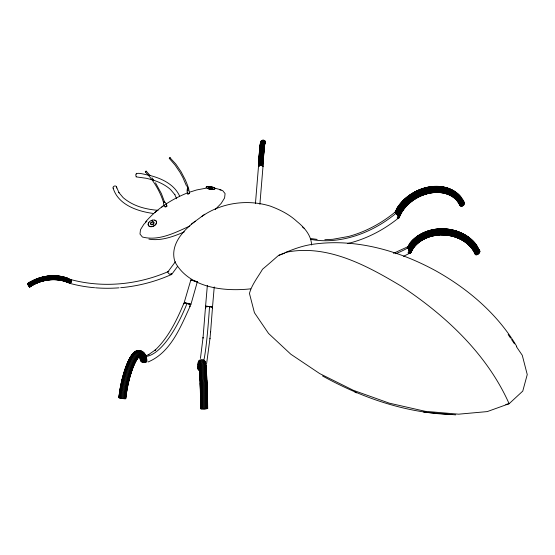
<?xml version="1.0" encoding="UTF-8"?>
<svg xmlns="http://www.w3.org/2000/svg" width="555" height="555" viewBox="0 0 555 555"><rect width="100%" height="100%" fill="white"/><g stroke="black" fill="none" stroke-linecap="round" stroke-linejoin="round"><path stroke-width="0.83" d="M140.325 358.676C139.673 362.242 145.348 364.212 147.019 361.104L146.055 357.42A36.366 9.241 -79.3 0 0 126.658 391.622L125.694 398.698L121.531 398.49L118.825 397.637L119.804 390.442A36.88 9.373 -79.3 0 1 122.856 376.512M145.542 357.038C147.394 358.447 147.117 361.791 144.758 362.471C141.199 363.338 139.52 359.231 139.492 356.345M422.612 239.594A34.042 27.771 4.1 0 0 410.88 252.435L410.277 252.525L409.097 250.957L407.745 247.37L410.055 243.277A38.656 31.531 4.1 0 1 476.252 244.859L479.888 251.207C479.832 253.198 477.584 255.3 475.573 254.689A34.583 28.215 4.1 0 0 446.498 235.209A34.583 28.215 4.1 0 0 413.336 247.953L410.318 253.129L408.681 253.052L408.071 252.726L411.186 247.37A37.053 30.227 4.1 0 1 474.643 248.883L477.758 254.391M347.388 243.513L350.795 242.743C368.52 237.942 385.01 229.083 399.191 217.456L395.306 212.405L396.978 209.027A39.218 30.428 -29.6 0 1 460.858 196.949C462.634 199.21 466.713 204.302 462.246 206.127C460.858 206.703 459.283 205.426 459.616 203.949M475.573 254.689L475.149 253.462M199.745 370.664L198.031 369.228L198.093 364.392A37.546 1.27 88.6 0 1 200.75 401.515L200.882 408.799L204.289 409.021L207.709 408.431L207.584 401.265A36.366 1.228 88.6 0 0 205.19 363.019M198.031 369.228L198.156 365.634A36.186 1.221 88.6 0 1 200.036 380.029M198.412 363.83L197.878 368.638M198.412 369.783L198.537 366.231A35.534 1.2 88.6 0 1 198.947 363.22M198.995 370.275L199.127 366.751A34.937 1.179 88.6 0 1 199.3 364.559A35.534 1.2 88.6 0 1 199.495 366.154M258.963 166.583C257.763 165.189 262.598 165.175 263.008 166.403L259.879 204.302M262.855 166.396C263.646 164.287 257.333 164.398 258.97 166.438M258.526 166.243L258.713 162.643A36.29 1.7 -88.1 0 1 260.788 141.719C261.516 138.805 267.115 140.443 264.888 143.128A34.854 1.63 -88.1 0 0 264.527 143.787M258.672 166.417L258.873 162.462A36.741 1.72 -88.1 0 1 260.975 141.275L261.155 141.13M258.998 165.772L259.178 162.303A37.143 1.734 -88.1 0 1 261.301 140.887L261.481 140.741M259.414 165.661L259.594 162.178A37.469 1.755 -88.1 0 1 261.745 140.575L261.925 140.429M259.934 165.598L260.115 162.102A37.698 1.762 -88.1 0 1 262.272 140.366L262.453 140.221M260.503 165.577L260.683 162.074A37.809 1.769 -88.1 0 1 262.848 140.276L263.028 140.131M261.093 165.598L261.273 162.102A37.795 1.769 -88.1 0 1 263.438 140.311L263.618 140.165M261.662 165.667L261.842 162.178A37.664 1.762 -88.1 0 1 264 140.464L264.18 140.318M262.168 165.772L262.349 162.296A37.414 1.748 -88.1 0 1 264.492 140.72L264.673 140.581M262.577 165.917L262.758 162.448A37.074 1.734 -88.1 0 1 264.881 141.074L265.061 140.935M205.461 307.734L203.005 338.127L203.054 337.558L200.431 358.461M212.454 307.914L210.602 331.883M258.554 165.674L255.432 203.664M260.871 142.649L260.968 141.581M214.237 286.928L212.53 306.769L205.579 306.173L207.348 285.464M42.707 281.003A34.355 27.715 -15.1 0 1 66.746 281.995L70.443 283.258L71.491 280.788L71.206 279.824L70.492 279.887M206.64 363.449L210.005 338.238M209.95 338.814L210.65 331.363M118.978 397.789L119.963 390.533A38.149 9.692 -79.3 0 1 134.893 351.717M119.332 396.652L119.651 394.3M119.97 391.948L120.185 390.38M119.36 397.963L120.352 390.658A38.656 9.823 -79.3 0 1 137.626 350.732M119.942 398.143L120.934 390.803A39.017 9.914 -79.3 0 1 139.666 351.003M120.678 398.33L121.684 390.963A39.218 9.969 -79.3 0 1 141.095 351.475M121.531 398.49L122.53 391.129A39.239 9.969 -79.3 0 1 141.962 351.613M122.44 398.636L123.439 391.282A39.086 9.934 -79.3 0 1 142.781 351.925M123.335 398.733L124.327 391.421A38.76 9.851 -79.3 0 1 145.001 354.964M124.16 398.795L125.146 391.525A38.295 9.733 -79.3 0 1 145.57 355.512L146.138 357.684M124.854 398.809L125.832 391.601A37.712 9.581 -79.3 0 1 145.951 356.137L146.77 359.279M125.381 398.774L126.353 391.629A37.053 9.414 -79.3 0 1 146.118 356.782M125.728 397.658L126.568 391.476A35.09 8.915 -79.3 0 1 127.754 385.17M125.694 398.698L126.734 391.566A35.693 9.067 -79.3 0 1 145.771 357.996L146.728 361.652M397.116 217.962L398.691 218.15L398.955 217.185L399.191 217.456M516.754 346.438C497.786 314.29 468.538 289.245 436.272 271.083C398.608 250.409 354.638 237.901 311.549 244.464C299.86 246.309 288.468 250.971 277.882 255.966C272.81 260.42 267.746 264.881 262.557 269.196C257.943 277.091 251.887 284.535 249.445 293.415L254.426 312.701L268.537 333.437L290.806 354.215L319.729 373.605L353.32 390.304L389.305 403.166L425.227 411.31L458.631 414.183L487.241 411.595L509.122 403.721L522.768 391.088L527.25 374.569L522.269 355.283L516.434 346.702M197.344 281.794L190.941 304.348L184.253 302.378L190.851 279.935L196.928 281.621M165.092 206.835C160.922 201.437 165.397 199.398 166.902 206.002M163.517 202.173L164.564 201.909L163.6 202.075M136.211 176.552C133.249 170.51 144.813 174.707 148.463 175.123M148.088 361.964C170.78 352.543 180.639 326.826 190.233 306.055A2.907 1.054 22.9 0 0 189.9 305L187.063 303.384L183.906 303.197C176.761 320.2 168.512 337.489 154.935 350.351L155.456 349.865L148.261 354.86M198.322 366.321L197.906 367.91L199.002 370.157M66.947 282.093A34.59 27.91 -15.1 0 0 29.762 287.025C27.452 285.235 26.564 282.495 30.913 281.649A37.414 30.185 -15.1 0 1 67.89 278.332L71.206 279.824M29.762 287.025L29.803 286.664M395.306 212.405L396.95 208.326A38.656 29.991 -29.6 0 1 455.377 192.092M395.618 212.794L397.234 209.519A39.239 30.449 -29.6 0 1 461.156 197.434M396.52 213.946L398.171 210.609A38.76 30.081 -29.6 0 1 461.316 198.669L464.348 203.657M397.054 214.632L398.781 211.129A38.295 29.713 -29.6 0 1 461.156 199.342L464.174 204.296M397.588 215.326L399.433 211.594A37.712 29.262 -29.6 0 1 460.858 199.98L463.848 204.899M397.442 217.303L400.079 211.968A37.053 28.749 -29.6 0 1 460.435 200.556L463.397 205.433M397.741 218.164L400.675 212.225A36.366 28.215 -29.6 0 1 459.915 201.021L462.849 205.85M398.282 218.226L401.189 212.343A35.693 27.695 -29.6 0 1 459.339 201.347L462.246 206.127M398.691 218.15L401.577 212.315A35.09 27.23 -29.6 0 1 458.735 201.507L461.621 206.252M398.955 217.942L401.889 211.85A34.23 26.564 -29.6 0 1 407.675 204.642M188.547 188.298L187.424 188.714L188.582 188.381L187.611 185.516L185.349 179.931L181.09 171.793L175.942 164.225L169.851 157.565L169.233 158.321L174.978 164.939L180.049 172.411L182.963 177.725L186.494 185.953M410.318 253.129L410.894 252.435M188.582 188.381L189.553 193.438L187.618 193.861L188.513 193.404M189.373 193.508C185.543 196.768 187.715 183.095 187.861 190.982L187.5 188.561M140.81 358.877L140.602 360.639M407.752 246.947L409.715 243.534A39.017 31.829 4.1 0 1 476.537 245.13L479.888 251.207M407.745 247.37L409.451 244.436A39.239 32.01 4.1 0 1 476.655 246.045L479.867 251.72M409.652 244.658L410.506 243.187M408.05 248.647L409.791 245.664A38.76 31.621 4.1 0 1 476.169 247.246L479.367 252.886M408.341 249.417L410.159 246.288A38.295 31.24 4.1 0 1 475.739 247.856L478.91 253.462M408.695 250.201L410.638 246.871A37.712 30.761 4.1 0 1 475.219 248.411L478.361 253.975M408.681 253.052L411.768 247.745A36.366 29.665 4.1 0 1 474.046 249.23L477.133 254.689M409.285 253.24L412.344 247.981A35.693 29.124 4.1 0 1 473.477 249.438L476.537 254.842M409.847 253.26L412.878 248.05A35.09 28.624 4.1 0 1 472.971 249.486L476.003 254.842M410.679 252.851L413.669 247.703A34.23 27.923 4.1 0 1 439.851 234.897M184.253 302.378L185.641 302.6M197.518 281.947L190.823 279.977M187.597 193.806L188.381 193.424M118.825 397.637L119.88 390.387A37.546 9.539 -79.3 0 1 134.497 352.245M169.976 157.891L170.107 157.495M167.929 271.811L175.422 261.696M177.614 266.338L171.599 274.531L170.891 273.296M200.882 408.799L201.181 408.438M145.403 222.118C156.677 208.86 171.689 199.134 187.798 192.779M146.86 221.209L143.856 224.275L140.484 229.701L139.985 234.043L142.378 237.006C158.688 241.342 175.269 232.594 189.824 226.031M215.215 209.506L221.216 203.373L224.588 197.948L225.087 193.605L222.694 190.643L219.759 189.852M145.771 171.724C147.047 170.253 144.349 172.223 145.653 171.821M195.311 221.202C182.907 230.616 169.428 245.275 175.019 262.009C189.144 288.052 224.151 291.729 250.687 288.843M260.933 142.045L260.753 142.191A35.818 1.672 -88.1 0 0 258.706 162.844M265.325 141.358L265.144 141.497A36.658 1.714 -88.1 0 0 263.042 162.636L262.848 166.59L263.188 162.83A36.2 1.693 -88.1 0 1 265.262 141.962L265.443 141.816M265.401 142.288L265.228 142.427A35.728 1.672 -88.1 0 0 263.181 163.024M265.214 142.732L265.04 142.871A35.277 1.651 -88.1 0 0 264.451 145.583M154.769 212.509L157.03 210.754M161.762 207.05L163.454 205.732M395.118 212.183L395.063 212.135C381.452 223.304 365.62 231.844 348.596 236.451L332.723 239.302L324.821 239.704M201.527 216.651C221.14 202.728 247.315 198.995 270.236 206.085C279.977 209.721 289.287 214.327 296.953 221.494C304.23 227.321 311.3 235.264 311.584 244.998M191.267 224.199L204.767 214.251M264.451 143.433L264.888 143.128M164.488 202.062L163.489 202.353M27.75 283.723L31.018 281.649A37.074 29.914 -15.1 0 1 67.661 278.36L71.366 280.053M27.764 283.959L31.184 281.76A36.658 29.575 -15.1 0 1 41.764 277.458M27.847 284.292L30.976 282.328A37.809 30.504 -15.1 0 1 68.341 278.985L71.463 280.379M28 284.687L31.115 282.731A37.698 30.414 -15.1 0 1 68.376 279.394L71.491 280.788M28.201 285.131L31.309 283.182A37.469 30.234 -15.1 0 1 68.341 279.859L71.456 281.253M28.437 285.582L31.538 283.647A37.143 29.97 -15.1 0 1 68.251 280.351L71.345 281.739M28.7 286.019L31.781 284.091A36.741 29.644 -15.1 0 1 68.099 280.837L71.179 282.211M28.971 286.408L32.03 284.486A36.29 29.283 -15.1 0 1 67.904 281.274L70.957 282.641M29.228 286.72L32.266 284.812A35.818 28.902 -15.1 0 1 67.668 281.642L70.707 283.001M29.457 286.935L32.474 285.041A35.36 28.527 -15.1 0 1 67.426 281.912L70.443 283.258M190.233 306.055L189.387 306.311M188.249 188.575L188.561 188.339L187.722 188.436M407.863 246.718L393.46 253.337M403.54 256.32L410.783 252.671M184.329 231.865C173.333 236.61 161.075 241.175 148.92 239.15M168.123 271.638C137.64 284.868 102.654 288.212 70.478 279.484L70.291 279.533M145.57 355.824L148.969 354.52M278.964 255.078L284.791 253.198M189.29 192.287L196.671 189.949L205.905 188.214M69.465 282.772C70.464 284.597 71.637 280.136 70.478 279.484M505.806 404.463L509.122 403.721C487.123 354.25 445.963 315.76 401.459 286.29C367.285 265.796 327.304 243.805 286.109 252.289M27.805 283.591L28.333 283.903M188.887 193.334L189.553 193.438M188.964 193.341L189.38 193.397M205.565 306.173L207.674 306.346M212.419 308.261A2.907 1.235 4 0 0 212.246 307.553L208.625 306.443L205.766 307.061A2.907 1.235 4 0 0 205.662 308.087M210.359 306.582L211.157 306.644M452.124 414.543C406.413 413.197 362.297 397.956 322.552 375.964M423.708 412.108L455.738 414.869M211.809 306.707L212.523 306.769M136.044 176.872L146.277 178.28L151.293 179.508M158.092 210.345C145.493 209.297 133.325 206.238 123.189 197.677L118.825 192.474L118.999 192.793L116.536 186.896M153.569 213.488C137.772 211.455 118.166 204.955 113.109 188.027M310.536 238.497L317.127 239.399M214.397 188.069L221.084 189.824M149.337 175.331C161.29 178.231 174.228 184.211 179.598 196.019M207.216 408.216L207.709 408.431M188.159 303.301L188.998 303.564M151.126 179.466C158.147 181.513 164.988 184.607 170.51 189.491L174.874 194.694L174.7 194.375L176.677 198.759M136.377 173.285L136.537 174.048M189.748 303.807L190.969 304.306M462.946 201.403L463.481 201.611M70.18 283.404L67.176 282.065A34.93 28.18 -15.1 0 0 29.637 287.039M125.25 398.254L125.777 398.58M354.763 391.969L356.567 392.871M69.93 283.425L69.722 283.321A128.26 103.549 -14.6 0 0 94.621 287.733M187.396 188.644L187.958 188.686M302.371 226.891L304.32 228.389M146.125 171.1L150.086 175.484M398.643 216.797L398.948 217.178A34.042 26.418 -29.6 0 1 401.778 211.441M151.959 177.829L153.763 180.271M508.158 334.547L510.593 338.12M511.564 339.549L514.485 343.843M395.063 212.135L397.186 208.16A38.149 29.602 -29.6 0 1 439.678 186.612M155.476 182.803L161.366 193.542L164.544 201.978M463.911 201.971L464.216 202.457M464.362 203.033L460.435 196.602A39.017 30.275 -29.6 0 0 396.874 208.625M477.036 246.843L479.014 250.34M479.693 252.296L476.481 246.628A39.086 31.885 4.1 0 0 409.548 245.032L407.849 247.946A95.287 77.603 -7.2 0 1 395.743 253.725M398.691 216.7L398.948 217.178M151.792 224.581A1.762 1.165 -26.5 0 0 153.936 222.611A1.762 1.165 -26.5 0 0 151.21 222.624A1.762 1.165 -26.5 0 0 151.792 224.581L151.876 224.747M29.568 285.936L29.72 286.331M146.236 362.096L145.292 358.475A35.09 8.915 -79.3 0 0 129.606 377.532M145.57 362.422L144.633 358.828A34.583 8.79 -79.3 0 0 136.294 359.938M144.786 362.595L143.856 359.023A34.23 8.7 -79.3 0 0 138.993 356.386M139.742 356.449L140.977 361.229M171.502 273.879L171.62 274.427A128.26 103.549 -14.6 0 1 120.657 287.698M207.605 408.556L207.445 401.216A35.693 1.207 88.6 0 0 207.292 394.695M207.272 408.681L207.14 401.376A37.712 1.27 88.6 0 0 204.663 361.714M206.731 408.792L206.599 401.431A38.295 1.29 88.6 0 0 204.087 361.159M206.023 408.896L205.891 401.487A38.76 1.304 88.6 0 0 203.588 359.876M205.183 408.973L205.052 401.529A39.086 1.318 88.6 0 0 202.735 359.578M204.289 409.021L204.157 401.563A39.239 1.325 88.6 0 0 201.826 359.439M203.387 409.035L203.248 401.584A39.218 1.325 88.6 0 0 200.924 359.487M202.54 409.021L202.408 401.591A39.017 1.318 88.6 0 0 199.842 360.549M201.805 408.973L201.673 401.577A38.656 1.304 88.6 0 0 199.134 360.923M201.243 408.903L201.111 401.556A38.149 1.283 88.6 0 0 198.607 361.43M200.744 408.688L200.619 401.473A36.88 1.242 88.6 0 0 198.003 365.01M211.184 186.959A4.468 1.179 9.3 0 1 214.827 188.971A4.468 1.179 9.3 0 1 209.138 188.964A4.468 1.179 9.3 0 1 206.488 186.952M207.077 186.771A4.468 1.179 9.3 0 1 210.033 186.778M210.283 188.471A1.762 0.465 9.3 0 1 208.916 187.972M113.567 188.638A1.811 1.45 -17.7 0 1 113.463 186.653A1.811 1.45 -17.7 0 1 115.842 186.14A1.811 1.45 -17.7 0 1 116.363 188.034M145.341 171.974A45.857 26.473 60 0 1 163.454 202.235M263.021 163.212A35.277 1.651 -88.1 0 1 263.209 159.944M263.41 156.878A35.277 1.651 -88.1 0 1 263.819 151.466M263.889 150.669A35.277 1.651 -88.1 0 1 264.242 147.214M262.813 161.734A34.854 1.63 -88.1 0 1 262.903 160.145M263.368 153.43A34.854 1.63 -88.1 0 1 263.507 151.758M263.923 147.554A34.854 1.63 -88.1 0 1 264.131 145.944M259.372 159.209A34.93 1.63 -88.1 0 1 259.469 157.689M259.039 159.764A35.36 1.651 -88.1 0 1 259.442 153.846M259.65 151.265A35.36 1.651 -88.1 0 1 260.004 147.623M260.281 145.368A35.36 1.651 -88.1 0 1 260.489 144.092M211.774 188.929A1.762 0.465 9.3 0 1 211.531 189.526A1.762 0.465 9.3 0 1 209.179 189.158A1.762 0.465 9.3 0 1 209.02 188.499M166.257 205.954A0.999 0.361 -22.6 0 1 166.895 206.21A0.999 0.361 -22.6 0 1 165.744 206.883A0.999 0.361 -22.6 0 1 165.099 206.626M187.181 186.314A45.857 26.473 60 0 1 187.868 188.374M211.268 187.479A1.762 0.465 9.3 0 1 211.837 188.318A1.762 0.465 9.3 0 1 209.02 187.777A1.762 0.465 9.3 0 1 210.38 187.306M153.145 224.359A1.762 1.165 -26.5 0 1 152.736 224.567M152.299 224.699A1.762 1.165 -26.5 0 1 151.487 224.706M154.713 220.224A4.468 2.969 -26.5 0 1 155.92 224.282A4.468 2.969 -26.5 0 1 150.086 226.655A4.468 2.969 -26.5 0 1 148.879 222.597M151.543 220.571A4.468 2.969 -26.5 0 1 152.646 220.231M199.897 371.205A35.534 1.2 88.6 0 1 200.098 374.535M200.487 382.756A35.534 1.2 88.6 0 1 200.646 386.96M200.175 383.311A36.186 1.221 88.6 0 1 200.646 398.108M205.593 363.643A35.693 1.207 88.6 0 1 206.065 367.854M206.182 369.443A35.693 1.207 88.6 0 1 206.613 376.665M206.772 380.119A35.693 1.207 88.6 0 1 207.168 390.678M205.045 362.353A37.053 1.249 88.6 0 1 207.48 401.32M209.54 306.52A95.287 5.626 -87.6 0 1 203.976 359.737M206.182 375.451A35.09 1.186 88.6 0 1 206.266 377.046M206.737 388.486A35.09 1.186 88.6 0 1 206.814 390.817M187.063 303.384A95.287 32.447 -75.2 0 1 145.604 356.504M123.071 375.735A36.88 9.373 -79.3 0 1 134.31 352.876M127.921 384.393A35.09 8.915 -79.3 0 1 129.405 378.267M131.688 369.706A34.583 8.79 -79.3 0 1 132.596 367.348M140.061 355.894A34.042 8.651 -79.3 0 1 143.939 362.602M139.777 355.887A34.021 8.644 -79.3 0 1 143.072 362.457M140.013 356.324A34.167 8.686 -79.3 0 1 142.253 362.172M139.055 355.755A34.937 8.88 -79.3 0 1 140.033 357.628M135.628 351.343A38.149 9.692 -79.3 0 1 137.016 351.128M139.277 355.873A34.479 8.762 -79.3 0 1 141.539 361.756M183.906 303.842A2.907 1.054 22.9 0 1 183.906 303.197M120.914 386.308A36.186 9.199 -79.3 0 1 121.233 384.684M122.121 380.675A36.186 9.199 -79.3 0 1 122.905 377.532M123.314 375.999A36.186 9.199 -79.3 0 1 125.069 370.234M128.184 362.269A36.186 9.199 -79.3 0 1 129.176 360.25M441.419 234.848A34.23 27.923 4.1 0 1 448.433 235.341M449.966 235.611A34.23 27.923 4.1 0 1 475.274 254.391M423.319 239.191A34.042 27.771 4.1 0 1 428.606 236.798M441.461 234.522A34.042 27.771 4.1 0 1 443.015 234.529M453.345 236.09A34.042 27.771 4.1 0 1 455.821 236.881M456.619 237.172A34.042 27.771 4.1 0 1 461.989 239.711M462.704 240.135A34.042 27.771 4.1 0 1 467.359 243.492M469.669 245.692A34.042 27.771 4.1 0 1 475.142 253.968M411.019 242.521A38.149 31.122 4.1 0 1 413.919 239.351M415.813 237.679A38.149 31.122 4.1 0 1 440.046 228.896M441.613 228.854A38.149 31.122 4.1 0 1 457.632 231.539M458.437 231.83A38.149 31.122 4.1 0 1 475.85 244.741M409.507 243.929A39.218 31.996 4.1 0 1 476.676 245.532M410.936 251.921A34.021 27.757 4.1 0 1 413.419 247.481M470.224 245.761A34.021 27.757 4.1 0 1 472.18 248.175M473.616 250.381A34.021 27.757 4.1 0 1 474.816 252.678M438.055 229.333A37.546 30.629 4.1 0 1 440.621 229.173M444.049 229.194A37.546 30.629 4.1 0 1 446.615 229.375M449.175 229.701A37.546 30.629 4.1 0 1 450.861 229.992M451.694 230.165A37.546 30.629 4.1 0 1 456.626 231.518M458.208 232.087A37.546 30.629 4.1 0 1 464.216 234.931M464.917 235.348A37.546 30.629 4.1 0 1 466.963 236.673M310.987 239.42A95.287 70.714 -38.5 0 0 396.027 213.321L397.644 210.054A39.086 30.331 -29.6 0 1 461.316 198.017M401.82 212.149A34.583 26.834 -29.6 0 1 433.358 192.647A34.583 26.834 -29.6 0 1 461.018 206.203M408.938 203.449A34.23 26.564 -29.6 0 1 460.483 205.995M405.774 206.12A34.042 26.418 -29.6 0 1 407.537 204.275M410.769 201.409A34.042 26.418 -29.6 0 1 411.99 200.466M413.905 199.127A34.042 26.418 -29.6 0 1 415.216 198.288M424.526 194.007A34.042 26.418 -29.6 0 1 427.01 193.286M438.533 192.134A34.042 26.418 -29.6 0 1 441.683 192.474M443.306 192.779A34.042 26.418 -29.6 0 1 460.06 205.627M398.906 206.12A37.546 29.131 -29.6 0 1 401.438 202.88M403.11 201.042A37.546 29.131 -29.6 0 1 406.184 198.149M408.161 196.539A37.546 29.131 -29.6 0 1 412.4 193.619M413.877 192.751A37.546 29.131 -29.6 0 1 415.383 191.94M416.923 191.177A37.546 29.131 -29.6 0 1 420.066 189.817M420.863 189.519A37.546 29.131 -29.6 0 1 427.343 187.652M429.785 187.215A37.546 29.131 -29.6 0 1 432.227 186.924M441.246 186.792A38.149 29.602 -29.6 0 1 449.259 188.971M452.88 190.809A38.149 29.602 -29.6 0 1 454.219 191.676M457.806 194.125A38.656 29.991 -29.6 0 1 459.915 196.421M453.393 196.553A34.167 26.515 -29.6 0 1 459.609 204.573M447.94 193.848A34.021 26.397 -29.6 0 1 459.762 205.149M119.068 287.823A128.26 103.549 -14.6 0 1 95.474 287.802M171.62 273.83A2.262 0.978 36.5 0 1 170.427 274.565A2.262 0.978 36.5 0 1 168.047 272.658A2.262 0.978 36.5 0 1 168.824 271.596M30.379 286.276A34.223 27.611 -15.1 0 1 31.559 285.52M32.773 284.805A34.223 27.611 -15.1 0 1 35.922 283.196M36.575 282.904A34.223 27.611 -15.1 0 1 38.559 282.093M39.232 281.85A34.223 27.611 -15.1 0 1 41.271 281.177M44.74 280.282A34.223 27.611 -15.1 0 1 46.148 280.011M48.264 279.692A34.223 27.611 -15.1 0 1 51.809 279.408M54.626 279.401A34.223 27.611 -15.1 0 1 58.435 279.706M60.134 279.97A34.223 27.611 -15.1 0 1 65.823 281.482M66.593 281.774A34.223 27.611 -15.1 0 1 69.562 283.099M29.817 286.9A34.355 27.715 -15.1 0 1 35.957 283.418M36.609 283.126A34.355 27.715 -15.1 0 1 42.014 281.191M30.886 282.002A37.795 30.497 -15.1 0 1 68.244 278.652M30.865 281.767A37.664 30.386 -15.1 0 1 68.092 278.43M42.506 277.264A36.658 29.575 -15.1 0 1 44.761 276.772M45.51 276.633A36.658 29.575 -15.1 0 1 47.785 276.286M49.298 276.126A36.658 29.575 -15.1 0 1 56.832 276.106M58.31 276.258A36.658 29.575 -15.1 0 1 60.495 276.591M61.931 276.876A36.658 29.575 -15.1 0 1 63.339 277.209M64.033 277.396A36.658 29.575 -15.1 0 1 66.753 278.263M207.827 188.318A4.468 1.179 9.3 0 0 214.945 188.644A4.468 1.179 9.3 0 0 208.951 186.445A4.468 1.179 9.3 0 0 207.827 188.318M209.533 187.763A1.762 0.465 9.3 0 0 212.336 187.895A1.762 0.465 9.3 0 0 209.977 187.028A1.762 0.465 9.3 0 0 209.533 187.763M150.988 226.593A4.468 2.969 -26.5 0 0 156.441 221.598A4.468 2.969 -26.5 0 0 149.51 221.625A4.468 2.969 -26.5 0 0 150.988 226.593M151.709 224.414A1.762 1.165 -26.5 0 0 153.853 222.444A1.762 1.165 -26.5 0 0 151.126 222.458A1.762 1.165 -26.5 0 0 151.709 224.414"/></g></svg>
